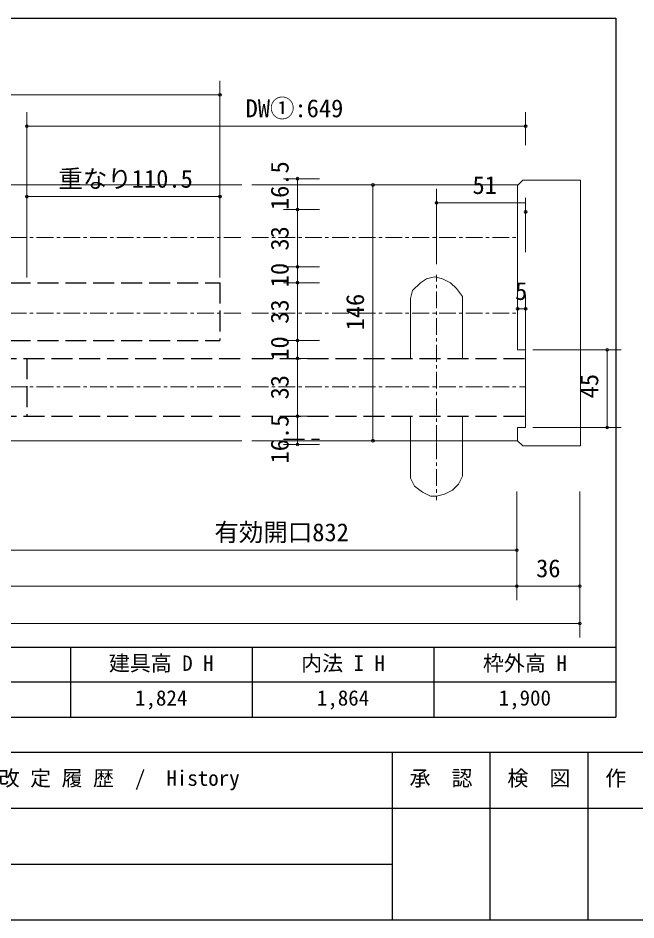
# Model space of a CAD drawing. Units: millimetres at full size. Extents: x -800 to 800, y -560 to 560.
# Drawn here: x -190 to 164, y -560 to -44 of the extents above; entities that cross this region are included whole.
import ezdxf
from ezdxf.enums import TextEntityAlignment as Align

# ---------------------------------------------------------------- set-up
doc = ezdxf.new("R2010")
doc.units = ezdxf.units.MM
doc.header["$LTSCALE"] = 4
doc.header["$PDMODE"] = 32
doc.header["$PDSIZE"] = 1.6
doc.linetypes.add('DASHED3', pattern=[4, 3, -1])
doc.linetypes.add('USER12', pattern=[3.826934, 2.391833, -0.478367, 0.478367, -0.478367])
doc.layers.add('0-0', color=7, linetype='Continuous', lineweight=25)
doc.layers.add('3-0', color=4, linetype='Continuous', lineweight=9)
doc.styles.add('ＭＳ ゴシック', font='')
doc.styles.get('ＭＳ ゴシック').set_extended_font_data('MS Gothic')

msp = doc.modelspace()

# ---------------------------------------------------------------- linework, layer by layer
at = {"layer": '0-0'}
for p, q in [((-780, -44), (152, -44)), ((152, -44), (152, -444)), ((-780, -404), (152, -404)), ((-160, -404), (-160, -444)), ((-56, -404), (-56, -444)), ((48, -404), (48, -444)), ((152, -424), (-780, -424)), ((-800, -464), (800, -464)), ((24, -464), (24, -560)), ((80, -464), (80, -560)), ((136, -464), (136, -560)), ((-476, -496), (800, -496)), ((-476, -528), (24, -528)), ((-800, -560), (800, -560))]:
    msp.add_line(p, q, dxfattribs=at)
msp.add_lwpolyline([(-780, -44), (-780, -444), (152, -444)], dxfattribs=at)
at = {"layer": '3-0'}
for p, q in [((-74.404, -79.905), (-74.404, -146.184)), ((-433.364, -87.905), (-74.404, -87.905)), ((-184.904, -97.838), (-184.904, -146.184)), ((100.406, -97.838), (100.406, -116.714)), ((-184.904, -105.838), (100.406, -105.838)), ((-184.904, -138.184), (-184.904, -192.476)), ((-74.404, -138.184), (-74.404, -192.476)), ((-38.072, -135.916), (-17.409, -135.916)), ((-30.072, -135.916), (-30.072, -153.54)), ((5.082, -139.502), (30.597, -139.502)), ((13.082, -139.502), (13.082, -285.811)), ((49.406, -141.749), (49.406, -184.78)), ((-184.904, -146.184), (-74.404, -146.184)), ((100.406, -146.948), (100.406, -177.932)), ((-38.072, -153.54), (-17.409, -153.54)), ((-30.072, -153.54), (-30.072, -186.58)), ((100.406, -149.749), (49.406, -149.749)), ((-38.072, -186.284), (-17.409, -186.284)), ((-30.072, -186.284), (-30.072, -195.4)), ((-38.072, -195.4), (-17.409, -195.4)), ((-30.072, -195.4), (-30.072, -228.44)), ((95.85, -202.357), (95.85, -233.867)), ((100.406, -202.357), (100.406, -233.867)), ((100.406, -210.357), (95.85, -210.357)), ((-38.072, -228.44), (-17.409, -228.44)), ((-30.072, -228.44), (-30.072, -238.692)), ((155.057, -233.867), (104.619, -233.867)), ((147.057, -233.867), (147.057, -278.287)), ((-38.072, -238.692), (-17.409, -238.692)), ((-30.072, -238.692), (-30.072, -271.733)), ((-38.072, -271.733), (-17.409, -271.733)), ((-30.072, -271.733), (-30.072, -287.929)), ((155.057, -278.287), (104.619, -278.287)), ((-38.072, -287.929), (-17.409, -287.929)), ((5.082, -285.811), (30.597, -285.811)), ((95.406, -356.395), (95.406, -314.802)), ((95.406, -377.008), (95.406, -314.802)), ((131.406, -377.008), (131.406, -314.802)), ((131.406, -398.357), (131.406, -314.802)), ((-202.864, -348.395), (95.406, -348.395)), ((-703.876, -369.008), (95.406, -369.008)), ((95.406, -369.008), (131.406, -369.008)), ((-739.876, -390.357), (131.406, -390.357))]:
    msp.add_line(p, q, dxfattribs=at)
at = {"layer": '3-0', "color": 7, "lineweight": 18}
for p, q in [((95.85, -139.778), (98.85, -136.778)), ((131.85, -136.778), (98.85, -136.778)), ((131.85, -136.778), (131.85, -288.791)), ((-61.971, -139.502), (-485.452, -139.502)), ((95.85, -139.502), (-56.257, -139.502)), ((95.85, -233.867), (95.85, -139.778)), ((95.85, -199.695), (95.85, -155.271)), ((40.292, -195.4), (35.736, -199.958)), ((43.714, -193.12), (40.292, -195.4)), ((48.27, -191.983), (43.714, -193.12)), ((52.829, -193.12), (48.27, -191.983)), ((57.385, -195.4), (52.829, -193.12)), ((60.802, -198.818), (57.385, -195.4)), ((35.736, -199.958), (34.6, -204.516)), ((64.218, -203.374), (60.802, -198.818)), ((34.6, -204.516), (34.6, -207.932)), ((64.218, -207.932), (64.218, -203.374)), ((34.6, -238.692), (34.6, -207.932)), ((64.218, -238.692), (64.218, -207.932)), ((34.6, -302.461), (34.6, -271.733)), ((64.218, -271.733), (64.218, -302.461)), ((95.85, -278.287), (95.85, -285.791)), ((100.406, -278.287), (95.85, -278.287)), ((-485.452, -285.811), (-61.971, -285.811)), ((-56.257, -285.811), (95.85, -285.811)), ((95.85, -285.791), (98.85, -288.791)), ((98.85, -288.791), (131.85, -288.791)), ((34.6, -302.757), (34.6, -307.313)), ((64.218, -306.175), (64.218, -302.757)), ((34.6, -307.313), (36.877, -311.872)), ((61.943, -310.731), (64.218, -306.175)), ((36.877, -311.872), (41.433, -315.289)), ((53.968, -316.429), (58.526, -314.152)), ((58.526, -314.152), (61.943, -310.731)), ((41.433, -315.289), (45.99, -317.566)), ((45.99, -317.566), (49.406, -317.566)), ((49.406, -317.566), (53.968, -316.429))]:
    msp.add_line(p, q, dxfattribs=at)
at = {"layer": '3-0', "linetype": 'USER12'}
for p, q in [((-485.452, -169.494), (-61.971, -169.494)), ((-56.257, -169.494), (95.406, -169.494)), ((49.406, -286.545), (49.406, -190.841)), ((-485.452, -212.785), (-61.971, -212.785)), ((-56.257, -212.785), (95.406, -212.785)), ((-485.452, -254.942), (-61.971, -254.942)), ((-56.257, -254.942), (100.406, -254.942)), ((49.406, -286.841), (49.406, -319.845))]:
    msp.add_line(p, q, dxfattribs=at)
at = {"layer": '3-0', "color": 7, "linetype": 'DASHED3', "lineweight": 25}
for p, q in [((-322.864, -195.4), (-74.404, -195.4)), ((-74.404, -195.399), (-74.404, -228.44)), ((-322.864, -228.44), (-74.404, -228.44)), ((-202.864, -238.692), (-61.971, -238.692)), ((-184.904, -238.692), (-184.904, -271.733)), ((-56.257, -238.692), (100.406, -238.692)), ((-202.864, -271.733), (-61.971, -271.733)), ((-56.257, -271.733), (100.406, -271.733)), ((-38.072, -284.929), (-17.409, -284.929))]:
    msp.add_line(p, q, dxfattribs=at)
at = {"layer": '3-0', "color": 7, "lineweight": 18}
msp.add_lwpolyline([(100.406, -278.287), (100.406, -233.867), (95.85, -233.867)], dxfattribs=at)
at = {"layer": '3-0'}
for p in [(-74.404, -87.905), (-184.904, -105.838), (100.406, -105.838), (-30.072, -135.916), (13.082, -139.502), (-184.904, -146.184), (-74.404, -146.184), (49.406, -149.749), (-30.072, -153.54), (100.406, -154.948), (-30.072, -186.284), (-30.072, -195.4), (95.85, -210.357), (100.406, -210.357), (-30.072, -228.44), (147.057, -233.867), (-30.072, -238.692), (-30.072, -271.733), (147.057, -278.287), (-30.072, -287.929), (13.082, -285.811), (95.406, -348.395), (95.406, -369.008), (131.406, -369.008), (131.406, -390.357)]:
    msp.add_point(p, dxfattribs=at)

# ---------------------------------------------------------------- texts
at = {"layer": '0-0', "style": 'ＭＳ ゴシック'}
for s, p in [('建具高 D H', (-138, -420.131)), ('内法 I H', (-28, -420.131)), ('枠外高 H', (76, -420.131)), ('1,824', (-123, -440)), ('1,864', (-19, -440)), ('1,900', (85, -440)), ('改 定 履 歴\u3000/\u3000History', (-201, -485.894)), ('承\u3000認', (34, -485.92)), ('検\u3000図', (90, -485.92)), ('作\u3000成', (146, -485.92))]:
    msp.add_text(s, height=8.798, dxfattribs=at).set_placement(p, align=Align.BOTTOM_LEFT)
at = {"layer": '3-0', "color": 7, "style": 'ＭＳ ゴシック'}
for s, p in [('DW①:649', (-59.749, -103.838)), ('重なり110.5', (-166.838, -144.184)), ('51', (70.03, -147.749)), ('5', (94.376, -208.357)), ('有効開口832', (-77.603, -346.395)), ('36', (106.406, -367.008))]:
    msp.add_text(s, height=10.26, dxfattribs=at).set_placement(p, align=Align.BOTTOM_LEFT)
for s, p in [('16.5', (-32.072, -153.869)), ('33', (-32.072, -177.06)), ('10', (-32.072, -198.021)), ('33', (-32.072, -218.92)), ('146', (11.082, -222.698)), ('10', (-32.072, -240.035)), ('33', (-32.072, -262.212)), ('45', (145.057, -261.576)), ('16.5', (-32.072, -298.835))]:
    msp.add_text(s, height=10.26, rotation=90, dxfattribs=at).set_placement(p, align=Align.BOTTOM_LEFT)

doc.saveas('drawing.dxf')
